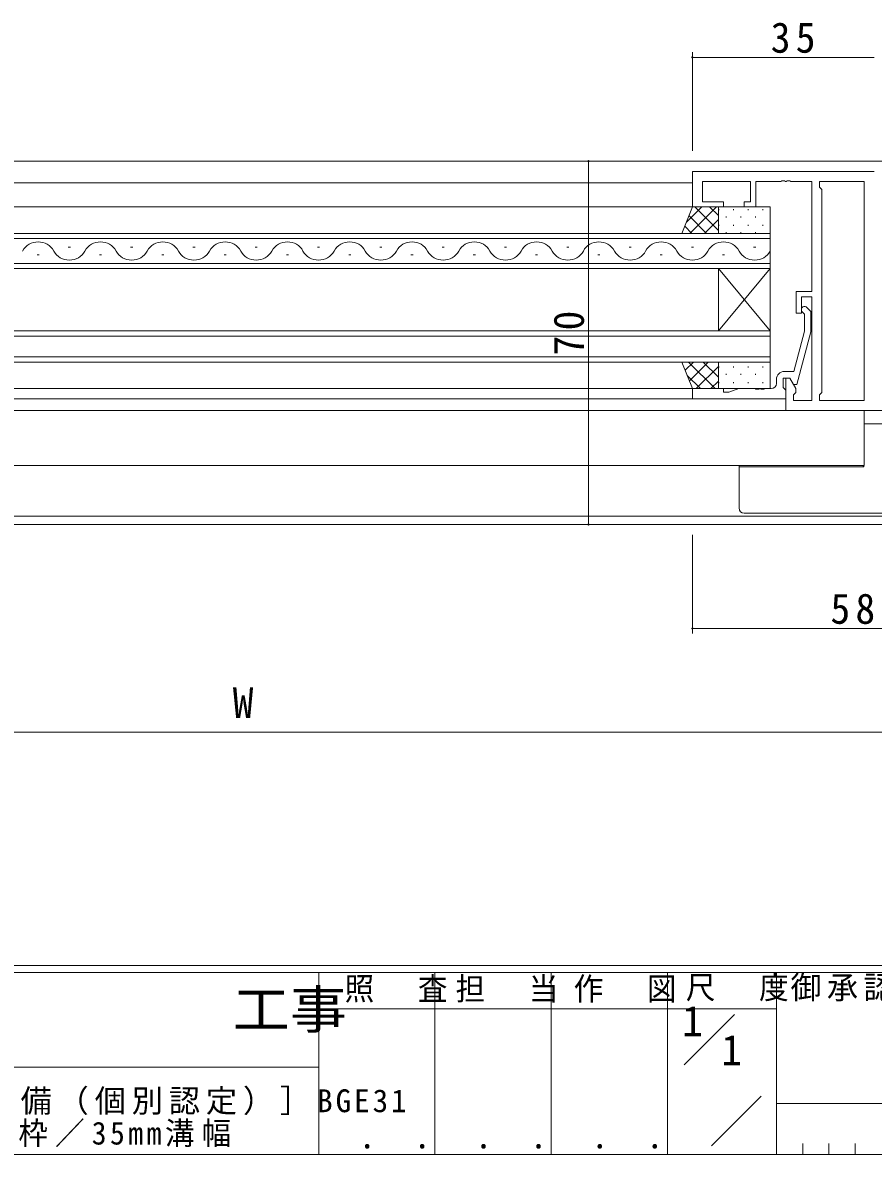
# Model space of a CAD drawing. Units: millimetres, scale not verified. Extents: x -594 to 199, y -420 to 144.
# Drawn here: x -133 to 30.8, y -420 to -202 of the extents above; entities that cross this region are included whole.
import ezdxf
from ezdxf.enums import TextEntityAlignment as Align

# ---------------------------------------------------------------- set-up
doc = ezdxf.new("R2010")
doc.units = ezdxf.units.MM
doc.header["$LTSCALE"] = 2
for name, color, linetype, lineweight in [('0-1_YKK_ZWAK', 7, 'Continuous', 9), ('0-3_YKK_12', 2, 'Continuous', 9), ('0-4_YKK_D', 6, 'Continuous', 9), ('0-5_YKK_13', 4, 'Continuous', 9), ('0-6_YKK_11', 7, 'Continuous', 9)]:
    doc.layers.add(name, color=color, linetype=linetype, lineweight=lineweight)
doc.layers.add('0-2_USER1', color=7, linetype='Continuous')
doc.styles.add('ＭＳ ゴシック', font='')
doc.styles.get('ＭＳ ゴシック').set_extended_font_data('MS Gothic')

msp = doc.modelspace()

# ---------------------------------------------------------------- linework, layer by layer
at = {"layer": '0-1_YKK_ZWAK'}
for p, q in [((178.8, -383.6), (-591.2, -383.6)), ((141, -385), (-591.2, -385)), ((-76, -385), (-76, -420)), ((-53.6, -385), (-53.6, -420)), ((-31.2, -385), (-31.2, -420)), ((-8.8, -385), (-8.8, -420)), ((12.2, -385), (12.2, -420)), ((-7.816, -391.999), (-76, -391.999)), ((-7.816, -391.999), (12.2, -391.999)), ((-5.63, -402.736), (4.064, -393.043)), ((-204.8, -403.199), (-76, -403.199)), ((-0.328, -418.345), (9.196, -408.821)), ((12.2, -410.2), (113, -410.2)), ((17.24, -417.9), (17.24, -420)), ((22.28, -417.9), (22.28, -420)), ((27.32, -417.9), (27.32, -420)), ((-591.2, -420), (141, -420))]:
    msp.add_line(p, q, dxfattribs=at)
at = {"layer": '0-3_YKK_12'}
for p, q in [((-241.322, -228.698), (59.278, -228.698)), ((-178.022, -232.898), (-4.022, -232.898)), ((-3.522, -237.498), (-178.522, -237.498)), ((-193.022, -242.598), (10.978, -242.598)), ((10.978, -243.598), (-193.022, -243.598)), ((10.978, -242.598), (10.978, -249.398)), ((-124.222, -245.238), (-123.822, -245.238)), ((-112.222, -245.238), (-111.822, -245.238)), ((-100.222, -245.238), (-99.822, -245.238)), ((-88.222, -245.238), (-87.822, -245.238)), ((-76.222, -245.238), (-75.822, -245.238)), ((-64.222, -245.238), (-63.822, -245.238)), ((-52.222, -245.238), (-51.822, -245.238)), ((-40.222, -245.238), (-39.822, -245.238)), ((-28.222, -245.238), (-27.822, -245.238)), ((-16.222, -245.238), (-15.822, -245.238)), ((-4.222, -245.238), (-3.822, -245.238)), ((7.778, -245.238), (8.178, -245.238)), ((-193.022, -248.398), (10.978, -248.398)), ((-130.222, -246.758), (-129.822, -246.758)), ((-118.222, -246.758), (-117.822, -246.758)), ((-106.222, -246.758), (-105.822, -246.758)), ((-94.222, -246.758), (-93.822, -246.758)), ((-82.222, -246.758), (-81.822, -246.758)), ((-70.222, -246.758), (-69.822, -246.758)), ((-58.222, -246.758), (-57.822, -246.758)), ((-46.222, -246.758), (-45.822, -246.758)), ((-34.222, -246.758), (-33.822, -246.758)), ((-22.222, -246.758), (-21.822, -246.758)), ((-10.222, -246.758), (-9.822, -246.758)), ((1.778, -246.758), (2.178, -246.758)), ((10.978, -249.398), (-193.022, -249.398)), ((10.978, -261.398), (0.978, -249.398)), ((10.978, -249.398), (0.978, -261.398)), ((0.978, -249.398), (0.978, -261.398)), ((10.978, -249.398), (10.978, -261.398)), ((-193.022, -261.398), (10.978, -261.398)), ((10.978, -261.398), (10.978, -267.398)), ((10.978, -262.398), (-193.022, -262.398)), ((-193.022, -266.398), (10.978, -266.398)), ((10.978, -267.398), (-193.022, -267.398)), ((-195.722, -274.498), (13.678, -274.498)), ((-178.022, -272.498), (-4.022, -272.498)), ((-196.536, -276.698), (14.416, -276.698)), ((29.048, -276.698), (29.048, -287.297)), ((-241.022, -297.068), (58.978, -297.068)), ((-241.322, -298.698), (59.278, -298.698))]:
    msp.add_line(p, q, dxfattribs=at)
msp.add_lwpolyline([(-211.092, -276.698), (-211.092, -287.297), (29.048, -287.297)], dxfattribs=at)
for centre, start, end in [((-130.022, -247.675), 29.20253, 150.79745), ((-124.022, -244.321), 209.20253, 330.79745), ((-118.022, -247.675), 29.20253, 150.79745), ((-112.022, -244.321), 209.20253, 330.79745), ((-106.022, -247.675), 29.20253, 150.79745), ((-100.022, -244.321), 209.20253, 330.79745), ((-94.022, -247.675), 29.20253, 150.79745), ((-88.022, -244.321), 209.20253, 330.79745), ((-82.022, -247.675), 29.20253, 150.79745), ((-76.022, -244.321), 209.20253, 330.79745), ((-70.022, -247.675), 29.20253, 150.79745), ((-64.022, -244.321), 209.20253, 330.79745), ((-58.022, -247.675), 29.20253, 150.79745), ((-52.022, -244.321), 209.20253, 330.79745), ((-46.022, -247.675), 29.20253, 150.79745), ((-40.022, -244.321), 209.20253, 330.79745), ((-34.022, -247.675), 29.20253, 150.79745), ((-28.022, -244.321), 209.20253, 330.79745), ((-22.022, -247.675), 29.20253, 150.79745), ((-16.022, -244.321), 209.20253, 330.79745), ((-10.022, -247.675), 29.20253, 150.79745), ((-4.022, -244.321), 209.20253, 330.79745), ((1.978, -247.675), 29.20253, 150.79745), ((7.978, -244.321), 209.20253, 330.79745)]:
    msp.add_arc(centre, 3.437, start, end, dxfattribs=at)
at = {"layer": '0-4_YKK_D'}
for p, q in [((-4.022, -226.698), (-4.022, -207.698)), ((-4.022, -208.698), (30.978, -208.698)), ((-6.022, -228.698), (-25.022, -228.698)), ((-24.022, -298.698), (-24.022, -228.698)), ((-6.022, -298.698), (-25.022, -298.698)), ((-4.022, -300.698), (-4.022, -319.698)), ((53.978, -318.698), (-4.022, -318.698)), ((-234.02, -338.698), (51.978, -338.698))]:
    msp.add_line(p, q, dxfattribs=at)
for centre, start, end in [((-4.022, -208.698), 0, 180), ((-4.022, -208.698), 180, 0), ((-24.022, -228.698), 90, 270), ((-24.022, -228.698), 270, 90), ((-24.022, -298.698), 90, 270), ((-24.022, -298.698), 270, 90), ((-4.022, -318.698), 0, 180), ((-4.022, -318.698), 180, 0)]:
    msp.add_arc(centre, 0.106, start, end, dxfattribs=at)
at = {"layer": '0-5_YKK_13'}
for p, q in [((-2.219, -237.498), (-5.186, -240.465)), ((0.61, -237.498), (-4.49, -242.598)), ((0.978, -242.018), (-3.542, -237.498)), ((0.978, -239.19), (-0.714, -237.498)), ((-1.271, -242.598), (-4.684, -239.185)), ((1.068, -237.918), (1.068, -238.118)), ((2.483, -239.333), (2.483, -239.533)), ((3.898, -237.918), (3.898, -238.118)), ((5.313, -239.333), (5.313, -239.533)), ((6.728, -237.918), (6.728, -238.118)), ((8.143, -239.333), (8.143, -239.533)), ((9.558, -237.918), (9.558, -238.118)), ((10.973, -239.333), (10.973, -239.533)), ((-4.099, -242.598), (-5.481, -241.217)), ((0.978, -239.958), (-1.662, -242.598)), ((1.068, -240.948), (1.068, -241.148)), ((3.898, -240.948), (3.898, -241.148)), ((6.728, -240.948), (6.728, -241.148)), ((9.558, -240.948), (9.558, -241.148)), ((2.483, -242.363), (2.483, -242.563)), ((5.313, -242.363), (5.313, -242.563)), ((8.143, -242.363), (8.143, -242.563)), ((10.973, -242.363), (10.973, -242.563)), ((-3.834, -267.398), (-5.406, -268.969)), ((0.345, -272.498), (-4.755, -267.398)), ((-1.006, -267.398), (-4.609, -271.001)), ((0.978, -270.302), (-1.927, -267.398)), ((0.978, -267.474), (0.902, -267.398)), ((-2.483, -272.498), (-5.015, -269.967)), ((0.978, -268.243), (-3.278, -272.498)), ((1.068, -268.218), (1.068, -268.418)), ((2.483, -269.633), (2.483, -269.833)), ((3.898, -268.218), (3.898, -268.418)), ((5.313, -269.633), (5.313, -269.833)), ((6.728, -268.218), (6.728, -268.418)), ((8.143, -269.633), (8.143, -269.833)), ((9.558, -268.218), (9.558, -268.418)), ((10.973, -269.633), (10.973, -269.833)), ((0.978, -271.071), (-0.449, -272.498)), ((1.068, -271.248), (1.068, -271.448)), ((3.898, -271.248), (3.898, -271.448)), ((6.728, -271.248), (6.728, -271.448)), ((9.558, -271.248), (9.558, -271.448)), ((53.978, -279.298), (29.048, -279.298)), ((4.978, -287.598), (4.978, -287.297)), ((28.978, -287.598), (5.978, -287.598)), ((28.978, -287.297), (28.978, -287.598)), ((5.978, -296.498), (53.978, -296.498))]:
    msp.add_line(p, q, dxfattribs=at)
for points in [[(0.978, -242.598), (-6.022, -242.598), (-4.022, -237.498), (0.978, -237.498)], [(0.978, -237.498), (0.978, -242.598), (10.978, -242.598), (10.978, -237.498)], [(0.978, -267.398), (-6.022, -267.398), (-4.022, -272.498), (0.978, -272.498)], [(0.978, -272.498), (0.978, -267.398), (10.978, -267.398), (10.978, -272.498)]]:
    msp.add_lwpolyline(points, close=True, dxfattribs=at)
for points in [[(5.978, -287.598), (4.978, -287.598), (4.978, -295.498)], [(28.88, -287.598), (28.86, -287.522), (28.839, -287.297)]]:
    msp.add_lwpolyline(points, dxfattribs=at)
msp.add_arc((5.978, -295.498), 1, 180, 270, dxfattribs=at)
at = {"layer": '0-6_YKK_11'}
for p, q in [((29.048, -232.628), (29.048, -274.768)), ((12.178, -271.498), (12.178, -270.698))]:
    msp.add_line(p, q, dxfattribs=at)
for points in [[(53.978, -276.698), (13.978, -276.698), (13.978, -270.498), (14.778, -270.498), (15.908, -272.455), (15.908, -273.268), (15.478, -273.698), (15.478, -274.768), (18.978, -274.768), (18.978, -254.798), (16.978, -254.798), (16.978, -257.998), (15.978, -257.998), (15.978, -253.798), (18.978, -253.798), (18.978, -232.628), (14.936, -232.628), (14.753, -232.508), (14.203, -232.508), (14.02, -232.628), (13.936, -232.628), (13.753, -232.508), (13.203, -232.508), (13.02, -232.628), (8.178, -232.628), (8.178, -237.498), (5.978, -237.498), (5.978, -236.498), (7.178, -236.498), (7.178, -232.628), (-2.092, -232.628), (-2.092, -236.498), (1.978, -236.498), (1.978, -237.498), (-4.022, -237.498), (-4.022, -230.698), (30.978, -230.698)], [(18.002, -256.874), (18.778, -257.65), (18.778, -261.595), (16.071, -271.698), (15.471, -271.698), (14.778, -270.498), (13.478, -270.498), (13.478, -272.298), (13.678, -272.498), (13.978, -272.798), (13.978, -274.498)], [(13.678, -269.198), (15.498, -269.198), (17.578, -261.437), (17.578, -258.147), (17.154, -257.722)], [(13.978, -274.498), (-4.022, -274.498), (-4.022, -272.498), (1.978, -272.498), (1.978, -273.198), (2.978, -273.198), (4.901, -272.498), (8.02, -272.498), (8.203, -272.618), (8.753, -272.618), (8.936, -272.498), (9.02, -272.498), (9.203, -272.618), (9.753, -272.618), (9.936, -272.498), (11.178, -272.498)]]:
    msp.add_lwpolyline(points, dxfattribs=at)
msp.add_lwpolyline([(29.048, -232.628), (29.048, -274.768), (20.478, -274.768), (20.478, -273.698), (20.908, -273.268), (20.908, -234.128), (20.478, -233.698), (20.478, -232.628)], close=True, dxfattribs=at)
for centre, radius, start, end in [((17.578, -257.298), 0.6, 44.99998, 225), ((13.678, -270.698), 1.5, 90, 179.99998), ((11.178, -271.498), 1, 270, 359.99998)]:
    msp.add_arc(centre, radius, start, end, dxfattribs=at)

# ---------------------------------------------------------------- texts
at = {"layer": '0-1_YKK_ZWAK', "color": 3, "style": 'ＭＳ ゴシック', "width": 1.1}
msp.add_text('工事', height=7.331, dxfattribs=at).set_placement((-92.569, -397.956), align=Align.BOTTOM_LEFT)
at = {"layer": '0-1_YKK_ZWAK', "char_height": 4.399, "attachment_point": 7, "style": 'ＭＳ ゴシック'}
for s, insert in [('\\T1.24;\\W0.95;照\\~\\~査', (-71.011, -390.78)), ('\\T1.24;\\W0.95;担\\~\\~当', (-49.645, -390.78)), ('\\T1.24;\\W0.95;作\\~\\~図', (-26.88, -390.762)), ('\\T1.24;\\W0.95;尺\\~\\~度', (-5.288, -390.537)), ('\\T1.17;御承認印', (14.867, -390.533)), ('\\T1.24;\\W0.95;\\~．\\~．', (-71.545, -418.946)), ('\\T1.24;\\W0.95;\\~．\\~．', (-49.145, -418.946)), ('\\T1.24;\\W0.95;\\~．\\~．', (-26.745, -418.946))]:
    msp.add_mtext(s, dxfattribs=dict(at, insert=insert))
at = {"layer": '0-2_USER1', "style": 'ＭＳ ゴシック'}
for p in [(-6, -398.999), (1.533, -404.599)]:
    msp.add_text('1', height=5.865, dxfattribs=at).set_placement(p, align=Align.BOTTOM_LEFT)
at = {"layer": '0-2_USER1', "char_height": 4.399, "attachment_point": 7, "style": 'ＭＳ ゴシック'}
for s, insert in [('\\T1.19;［大臣認定防火設備（個別認定）］BGE31', (-190.543, -412.449)), ('\\T1.24;\\W0.95;内倒し窓\\~ALC枠／35mm溝幅', (-176.223, -418.625))]:
    msp.add_mtext(s, dxfattribs=dict(at, insert=insert))
at = {"layer": '0-4_YKK_D', "color": 7, "style": 'ＭＳ ゴシック'}
msp.add_text('W', height=5.865, dxfattribs=at).set_placement((-92.556, -337.698), align=Align.BOTTOM_LEFT)
at = {"layer": '0-4_YKK_D', "color": 7, "char_height": 5.865, "attachment_point": 7, "style": 'ＭＳ ゴシック'}
for s, insert in [('\\T1.27;\\W0.95;35', (11.078, -207.898)), ('\\T1.27;\\W0.95;58', (22.578, -317.898))]:
    msp.add_mtext(s, dxfattribs=dict(at, insert=insert))
at = {"layer": '0-4_YKK_D', "color": 7, "insert": (-24.822, -266.098), "char_height": 5.865, "attachment_point": 7, "rotation": 90, "style": 'ＭＳ ゴシック'}
msp.add_mtext('\\T1.27;\\W0.95;70', dxfattribs=at)

doc.saveas('drawing.dxf')
